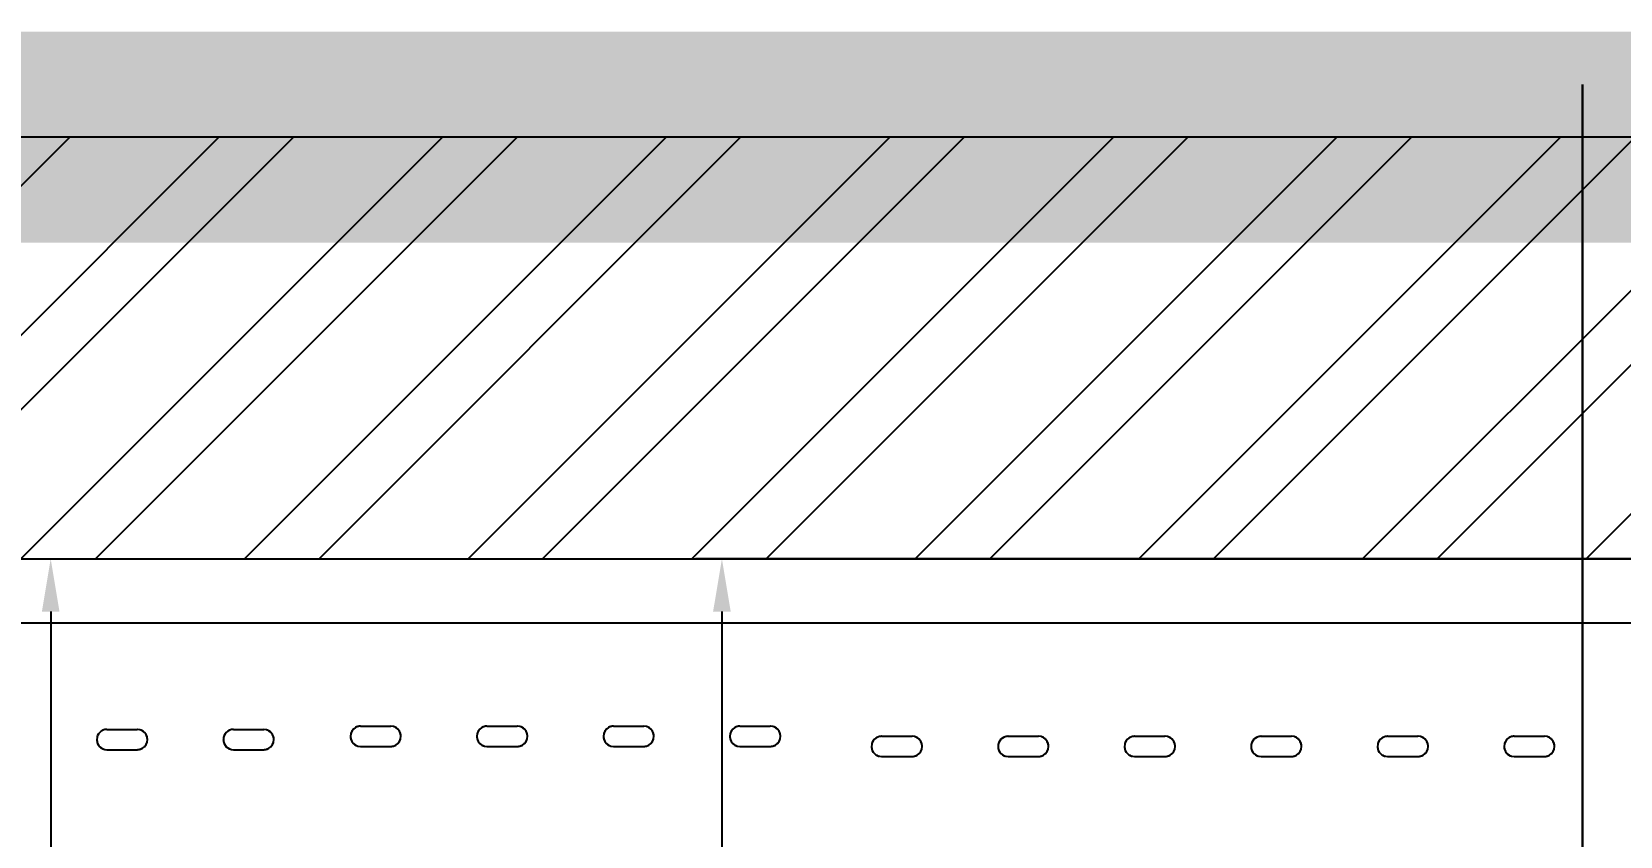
# Model space of a CAD drawing. Extents: x -2975 to 7327, y -1166 to 1029.
# Drawn here: x 477.5 to 552.8, y 904.6 to 942.7 of the extents above; entities that cross this region are included whole.
import ezdxf

# ---------------------------------------------------------------- set-up
doc = ezdxf.new("R2010")
doc.units = 0
doc.header["$PDMODE"] = 34
doc.linetypes.add('XR-Mince$0$Anchor Stor (Ground Floor Plan ) Xref$2$Retail Building ( Ground Floor ) Xref$0$HIDDEN', pattern=[0.375, 0.25, -0.125])
doc.linetypes.add('XR-Mince$0$LOWER LEVEL GROUND FLOOR$0$DASHDOT', pattern=[25.4, 12.7, -6.35, 0, -6.35])
doc.layers.add('13032-XPS-L02$0$P-DOMW-CPIP', color=41, linetype='13032-XPS-L02$0$CW', lineweight=30)
for name, color, linetype in [('E-TEXT-LIGHTING', 7, 'Continuous'), ('M-FIRE FIGHTING-2 INCH', 1, 'Continuous'), ('M-PLUMBING-HWS-0.75 INCH', 1, 'Continuous'), ('XR-Mince$0$D2-03-04 PLAN$0$A-SECT-004L', 8, 'Continuous'), ('XR-Mince$0$EQUIPMENT', 15, 'Continuous'), ('XR-Mince$0$EQUIPMENTS', 15, 'Continuous'), ('XR-Mince$0$fur dashed', 15, 'XR-Mince$0$Anchor Stor (Ground Floor Plan ) Xref$2$Retail Building ( Ground Floor ) Xref$0$HIDDEN'), ('XR-Mince$0$hatch-wall', 8, 'Continuous'), ('XR-Mince$0$lease line', 8, 'Continuous'), ('XR-Mince$0$TAXT', 8, 'Continuous')]:
    doc.layers.add(name, color=color, linetype=linetype)
doc.styles.add('13032-XPS-L02$0$SCG-LIN', font='romans.shx', dxfattribs={"width": 0.85, "height": 1})
doc.styles.get("Standard").update_dxf_attribs({"font": 'arial.ttf'})
doc.linetypes.add('13032-XPS-L02$0$CW', pattern='A,1802.16164,-237.768554,["CW",13032-XPS-L02$0$SCG-LIN,S=220,R=359.896463,X=0,Y=-113.722379],-710.206471,1790.857906', length=4540.994571)
doc.dimstyles.new('ISO-25', dxfattribs={"dimtxt": 10, "dimasz": 2.5, "dimexe": 1.25, "dimexo": 0.625, "dimtad": 0, "dimtxsty": 'Standard', "dimcen": 2.5, "dimadec": 0, "dimazin": 0, "dimtfac": 1, "dimtix": 1, "dimtmove": 0, "dimatfit": 3, "dimfxl": 1, "dimarcsym": 0})

# ---------------------------------------------------------------- blocks, each defined once
blk = doc.blocks.new('XR-Mince$0$A$C27630E02')
at = {"layer": 'XR-Mince$0$EQUIPMENT'}
for p, q in [((0, 1.2), (0, 0)), ((0.05057, 0.95258), (0.05057, 0.93818)), ((0.05057, 0.95258), (0.05057, 0.93818)), ((0.06017, 0.95258), (0.06017, 0.93818)), ((0.06017, 0.95258), (0.06017, 0.93818)), ((0.05057, 0.89258), (0.05057, 0.87818)), ((0.05057, 0.89258), (0.05057, 0.87818)), ((0.06017, 0.89258), (0.06017, 0.87818)), ((0.06017, 0.89258), (0.06017, 0.87818)), ((0.04902, 0.83233), (0.04902, 0.81793)), ((0.04902, 0.83233), (0.04902, 0.81793)), ((0.05862, 0.83233), (0.05862, 0.81793)), ((0.05862, 0.83233), (0.05862, 0.81793)), ((0.04902, 0.77233), (0.04902, 0.75793)), ((0.04902, 0.77233), (0.04902, 0.75793)), ((0.05862, 0.77233), (0.05862, 0.75793)), ((0.05862, 0.77233), (0.05862, 0.75793)), ((0.04902, 0.71233), (0.04902, 0.69793)), ((0.04902, 0.71233), (0.04902, 0.69793)), ((0.05862, 0.71233), (0.05862, 0.69793)), ((0.05862, 0.71233), (0.05862, 0.69793)), ((0.04902, 0.65233), (0.04902, 0.63793)), ((0.04902, 0.65233), (0.04902, 0.63793)), ((0.05862, 0.65233), (0.05862, 0.63793)), ((0.05862, 0.65233), (0.05862, 0.63793)), ((0.05382, 0.58513), (0.05382, 0.57073)), ((0.05382, 0.58513), (0.05382, 0.57073)), ((0.06342, 0.58513), (0.06342, 0.57073)), ((0.06342, 0.58513), (0.06342, 0.57073)), ((0.05382, 0.52513), (0.05382, 0.51073)), ((0.05382, 0.52513), (0.05382, 0.51073)), ((0.06342, 0.52513), (0.06342, 0.51073)), ((0.06342, 0.52513), (0.06342, 0.51073)), ((0.05382, 0.46513), (0.05382, 0.45073)), ((0.05382, 0.46513), (0.05382, 0.45073)), ((0.06342, 0.46513), (0.06342, 0.45073)), ((0.06342, 0.46513), (0.06342, 0.45073)), ((0.05382, 0.40513), (0.05382, 0.39073)), ((0.05382, 0.40513), (0.05382, 0.39073)), ((0.06342, 0.40513), (0.06342, 0.39073)), ((0.06342, 0.40513), (0.06342, 0.39073)), ((0.05382, 0.34513), (0.05382, 0.33073)), ((0.06342, 0.34513), (0.06342, 0.33073)), ((0.05382, 0.28513), (0.05382, 0.27073)), ((0.06342, 0.28513), (0.06342, 0.27073))]:
    blk.add_line(p, q, dxfattribs=at)
at = {"layer": 'XR-Mince$0$EQUIPMENT', "extrusion": (0, 0, -1)}
for centre, major_axis, start_param, end_param in [((0.05537, 0.95258), (0.00339, 0.00339), 3.926991, 7.068583), ((0.05537, 0.95258), (0.00339, 0.00339), 3.926991, 7.068583), ((0.05537, 0.93818), (0.00339, 0.00339), 0.785398, 3.926991), ((0.05537, 0.93818), (0.00339, 0.00339), 0.785398, 3.926991), ((0.05537, 0.89258), (0.00339, 0.00339), 3.926991, 7.068583), ((0.05537, 0.89258), (0.00339, 0.00339), 3.926991, 7.068583), ((0.05537, 0.87818), (0.00339, 0.00339), 0.785398, 3.926991), ((0.05537, 0.87818), (0.00339, 0.00339), 0.785398, 3.926991), ((0.05382, 0.83233), (-0.00339, 0.00339), 5.497787, 8.63938), ((0.05382, 0.83233), (-0.00339, 0.00339), 5.497787, 8.63938), ((0.05382, 0.81793), (-0.00339, 0.00339), 2.356194, 5.497787), ((0.05382, 0.81793), (-0.00339, 0.00339), 2.356194, 5.497787), ((0.05382, 0.77233), (-0.00339, 0.00339), 5.497787, 8.63938), ((0.05382, 0.77233), (-0.00339, 0.00339), 5.497787, 8.63938), ((0.05382, 0.75793), (0.00339, 0.00339), 0.785398, 3.926991), ((0.05382, 0.75793), (0.00339, 0.00339), 0.785398, 3.926991), ((0.05382, 0.71233), (-0.00339, 0.00339), 5.497787, 8.63938), ((0.05382, 0.71233), (-0.00339, 0.00339), 5.497787, 8.63938), ((0.05382, 0.69793), (-0.00339, 0.00339), 2.356194, 5.497787), ((0.05382, 0.69793), (-0.00339, 0.00339), 2.356194, 5.497787), ((0.05382, 0.65233), (-0.00339, 0.00339), 5.497787, 8.63938), ((0.05382, 0.65233), (-0.00339, 0.00339), 5.497787, 8.63938), ((0.05382, 0.63793), (-0.00339, 0.00339), 2.356194, 5.497787), ((0.05382, 0.63793), (-0.00339, 0.00339), 2.356194, 5.497787), ((0.05862, 0.58513), (0.00339, 0.00339), 3.926991, 7.068583), ((0.05862, 0.58513), (0.00339, 0.00339), 3.926991, 7.068583), ((0.05862, 0.57073), (0.00339, 0.00339), 0.785398, 3.926991), ((0.05862, 0.57073), (0.00339, 0.00339), 0.785398, 3.926991), ((0.05862, 0.52513), (0.00339, 0.00339), 3.926991, 7.068583), ((0.05862, 0.52513), (0.00339, 0.00339), 3.926991, 7.068583), ((0.05862, 0.51073), (-0.00339, 0.00339), 2.356194, 5.497787), ((0.05862, 0.51073), (-0.00339, 0.00339), 2.356194, 5.497787), ((0.05862, 0.46513), (0.00339, 0.00339), 3.926991, 7.068583), ((0.05862, 0.46513), (0.00339, 0.00339), 3.926991, 7.068583), ((0.05862, 0.45073), (-0.00339, 0.00339), 2.356194, 5.497787), ((0.05862, 0.45073), (-0.00339, 0.00339), 2.356194, 5.497787), ((0.05862, 0.40513), (0.00339, 0.00339), 3.926991, 7.068583), ((0.05862, 0.40513), (0.00339, 0.00339), 3.926991, 7.068583), ((0.05862, 0.39073), (0.00339, 0.00339), 0.785398, 3.926991), ((0.05862, 0.39073), (0.00339, 0.00339), 0.785398, 3.926991), ((0.05862, 0.34513), (0.00339, 0.00339), 3.926991, 7.068583), ((0.05862, 0.33073), (0.00339, 0.00339), 0.785398, 3.926991), ((0.05862, 0.28513), (-0.00339, 0.00339), 5.497787, 8.63938), ((0.05862, 0.27073), (-0.00339, 0.00339), 2.356194, 5.497787)]:
    blk.add_ellipse(centre, major_axis=major_axis, ratio=1, start_param=start_param, end_param=end_param, dxfattribs=at)
blk = doc.blocks.new('XR-Mince$0$Equipment')
at = {"layer": 'XR-Mince$0$EQUIPMENTS', "linetype": 'ByBlock', "xscale": -99.99999999999997, "yscale": 99.99999999999997, "zscale": 100, "rotation": 89.99999999999905}
blk.add_blockref('XR-Mince$0$A$C27630E02', (576.287, 914.677, 0), dxfattribs=at)
blk = doc.blocks.new('XR-Mince')
at = {"layer": 'XR-Mince$0$hatch-wall', "ltscale": 100}
h = blk.add_hatch(dxfattribs=at)
h.set_pattern_fill('ANSI32', color=256, scale=20, style=0)
h.set_pattern_definition([(45, (8569.7315, 21091.42), (-5.3033009, 5.3033009), []), (45, (8573.267, 21091.42), (-5.3033009, 5.3033009), [])])
h.paths.add_polyline_path([(826.027, 917.714), (826.027, 937.714), (-54.973, 937.714), (-54.973, 937.714), (-74.973, 937.714), (-74.973, -352.286), (-97.473, -352.286), (-97.473, -372.286), (-74.973, -372.286), (-54.973, -372.286), (75.027, -372.286), (75.027, 352.714), (55.027, 352.714), (55.027, -352.286), (-54.973, -352.286), (-55.237, 352.629), (55.027, 352.629), (55.027, 372.629), (-54.973, 372.629), (-54.973, 917.714)])
h.paths.add_polyline_path([(946.027, 874.364), (966.027, 874.364), (975.027, 874.364), (975.027, 894.364), (966.027, 894.364), (966.027, 937.714), (946.027, 937.714)])
at = {"layer": 'XR-Mince$0$D2-03-04 PLAN$0$A-SECT-004L', "ltscale": 0.25}
for p, q in [((846.027, 937.714), (-74.973, 937.714)), ((846.027, 937.714), (-74.973, 937.714)), ((-54.973, 917.714), (826.027, 917.714)), ((-54.973, 917.714), (826.027, 917.714))]:
    blk.add_line(p, q, dxfattribs=at)
at = {"layer": 'XR-Mince$0$fur dashed'}
for p, q in [((456.287, 914.677, 0), (576.287, 914.677, 0)), ((481.028, 909.62, 0), (482.468, 909.62, 0)), ((481.028, 909.62, 0), (482.468, 909.62, 0)), ((487.028, 909.62, 0), (488.468, 909.62, 0)), ((487.028, 909.62, 0), (488.468, 909.62, 0)), ((493.054, 909.775, 0), (494.494, 909.775, 0)), ((493.054, 909.775, 0), (494.494, 909.775, 0)), ((499.054, 909.775, 0), (500.494, 909.775, 0)), ((499.054, 909.775, 0), (500.494, 909.775, 0)), ((505.054, 909.775, 0), (506.494, 909.775, 0)), ((505.054, 909.775, 0), (506.494, 909.775, 0)), ((511.054, 909.775, 0), (512.494, 909.775, 0)), ((511.054, 909.775, 0), (512.494, 909.775, 0)), ((481.028, 908.66, 0), (482.468, 908.66, 0)), ((481.028, 908.66, 0), (482.468, 908.66, 0)), ((487.028, 908.66, 0), (488.468, 908.66, 0)), ((487.028, 908.66, 0), (488.468, 908.66, 0)), ((493.054, 908.815, 0), (494.494, 908.815, 0)), ((493.054, 908.815, 0), (494.494, 908.815, 0)), ((499.054, 908.815, 0), (500.494, 908.815, 0)), ((499.054, 908.815, 0), (500.494, 908.815, 0)), ((505.054, 908.815, 0), (506.494, 908.815, 0)), ((505.054, 908.815, 0), (506.494, 908.815, 0)), ((511.054, 908.815, 0), (512.494, 908.815, 0)), ((511.054, 908.815, 0), (512.494, 908.815, 0)), ((517.774, 909.295, 0), (519.214, 909.295, 0)), ((517.774, 909.295, 0), (519.214, 909.295, 0)), ((523.774, 909.295, 0), (525.214, 909.295, 0)), ((523.774, 909.295, 0), (525.214, 909.295, 0)), ((529.774, 909.295, 0), (531.214, 909.295, 0)), ((529.774, 909.295, 0), (531.214, 909.295, 0)), ((535.774, 909.295, 0), (537.214, 909.295, 0)), ((535.774, 909.295, 0), (537.214, 909.295, 0)), ((541.774, 909.295, 0), (543.214, 909.295, 0)), ((547.774, 909.295, 0), (549.214, 909.295, 0)), ((517.774, 908.335, 0), (519.214, 908.335, 0)), ((517.774, 908.335, 0), (519.214, 908.335, 0)), ((523.774, 908.335, 0), (525.214, 908.335, 0)), ((523.774, 908.335, 0), (525.214, 908.335, 0)), ((529.774, 908.335, 0), (531.214, 908.335, 0)), ((529.774, 908.335, 0), (531.214, 908.335, 0)), ((535.774, 908.335, 0), (537.214, 908.335, 0)), ((535.774, 908.335, 0), (537.214, 908.335, 0)), ((541.774, 908.335, 0), (543.214, 908.335, 0)), ((547.774, 908.335, 0), (549.214, 908.335, 0))]:
    blk.add_line(p, q, dxfattribs=at)
for centre, major_axis, start_param, end_param in [((481.028, 909.14, 0), (-0.339, -0.339), 3.926991, 7.068583), ((481.028, 909.14, 0), (-0.339, -0.339), 3.926991, 7.068583), ((482.468, 909.14, 0), (-0.339, -0.339), 0.785398, 3.926991), ((482.468, 909.14, 0), (-0.339, -0.339), 0.785398, 3.926991), ((487.028, 909.14, 0), (-0.339, -0.339), 3.926991, 7.068583), ((487.028, 909.14, 0), (-0.339, -0.339), 3.926991, 7.068583), ((488.468, 909.14, 0), (-0.339, -0.339), 0.785398, 3.926991), ((488.468, 909.14, 0), (-0.339, -0.339), 0.785398, 3.926991), ((493.054, 909.295, 0), (-0.339, 0.339), 5.497787, 8.63938), ((493.054, 909.295, 0), (-0.339, 0.339), 5.497787, 8.63938), ((494.494, 909.295, 0), (-0.339, 0.339), 2.356194, 5.497787), ((494.494, 909.295, 0), (-0.339, 0.339), 2.356194, 5.497787), ((499.054, 909.295, 0), (-0.339, 0.339), 5.497787, 8.63938), ((499.054, 909.295, 0), (-0.339, 0.339), 5.497787, 8.63938), ((500.494, 909.295, 0), (-0.339, -0.339), 0.785398, 3.926991), ((500.494, 909.295, 0), (-0.339, -0.339), 0.785398, 3.926991), ((505.054, 909.295, 0), (-0.339, 0.339), 5.497787, 8.63938), ((505.054, 909.295, 0), (-0.339, 0.339), 5.497787, 8.63938), ((506.494, 909.295, 0), (-0.339, 0.339), 2.356194, 5.497787), ((506.494, 909.295, 0), (-0.339, 0.339), 2.356194, 5.497787), ((511.054, 909.295, 0), (-0.339, 0.339), 5.497787, 8.63938), ((511.054, 909.295, 0), (-0.339, 0.339), 5.497787, 8.63938), ((512.494, 909.295, 0), (-0.339, 0.339), 2.356194, 5.497787), ((512.494, 909.295, 0), (-0.339, 0.339), 2.356194, 5.497787), ((517.774, 908.815, 0), (-0.339, -0.339), 3.926991, 7.068583), ((517.774, 908.815, 0), (-0.339, -0.339), 3.926991, 7.068583), ((519.214, 908.815, 0), (-0.339, -0.339), 0.785398, 3.926991), ((519.214, 908.815, 0), (-0.339, -0.339), 0.785398, 3.926991), ((523.774, 908.815, 0), (-0.339, -0.339), 3.926991, 7.068583), ((523.774, 908.815, 0), (-0.339, -0.339), 3.926991, 7.068583), ((525.214, 908.815, 0), (-0.339, 0.339), 2.356194, 5.497787), ((525.214, 908.815, 0), (-0.339, 0.339), 2.356194, 5.497787), ((529.774, 908.815, 0), (-0.339, -0.339), 3.926991, 7.068583), ((529.774, 908.815, 0), (-0.339, -0.339), 3.926991, 7.068583), ((531.214, 908.815, 0), (-0.339, 0.339), 2.356194, 5.497787), ((531.214, 908.815, 0), (-0.339, 0.339), 2.356194, 5.497787), ((535.774, 908.815, 0), (-0.339, -0.339), 3.926991, 7.068583), ((535.774, 908.815, 0), (-0.339, -0.339), 3.926991, 7.068583), ((537.214, 908.815, 0), (-0.339, -0.339), 0.785398, 3.926991), ((537.214, 908.815, 0), (-0.339, -0.339), 0.785398, 3.926991), ((541.774, 908.815, 0), (-0.339, -0.339), 3.926991, 7.068583), ((543.214, 908.815, 0), (-0.339, -0.339), 0.785398, 3.926991), ((547.774, 908.815, 0), (-0.339, 0.339), 5.497787, 8.63938), ((549.214, 908.815, 0), (-0.339, 0.339), 2.356194, 5.497787)]:
    blk.add_ellipse(centre, major_axis=major_axis, ratio=1, start_param=start_param, end_param=end_param, dxfattribs=at)
at = {"layer": 'XR-Mince$0$lease line', "linetype": 'XR-Mince$0$LOWER LEVEL GROUND FLOOR$0$DASHDOT', "ltscale": 0.5, "const_width": 10}
blk.add_lwpolyline([(-83.778, -1117.786), (-83.778, -352.286), (-74.973, -352.286), (-74.973, 937.714), (846.027, 937.715), (846.53, 894.314), (1185.027, 894.725), (1185.027, -1117.786), (-83.778, -1117.786)], dxfattribs=at)
at = {"layer": 'XR-Mince$0$TAXT'}
blk.add_blockref('XR-Mince$0$Equipment', (0, 0), dxfattribs=at)
blk = doc.blocks.new('*D79')
at = {"layer": 'Defpoints', "color": 0, "transparency": 16777216}
for p in [(510.197, 917.714), (561.631, 917.714), (501.368, 773.237)]:
    blk.add_point(p, dxfattribs=at)
at = {"layer": 'M-FIRE FIGHTING-2 INCH', "color": 0, "lineweight": -2, "transparency": 16777216}
for p, q in [((561.006, 917.714), (508.947, 917.714)), ((510.197, 915.214), (510.197, 866.397)), ((510.197, 775.737), (510.197, 824.554)), ((501.993, 773.237), (511.447, 773.237))]:
    blk.add_line(p, q, dxfattribs=at)
at = {"layer": 'M-FIRE FIGHTING-2 INCH', "color": 0, "transparency": 16777216}
for points in [[(509.78, 915.214), (510.614, 915.214), (510.197, 917.714)], [(509.78, 775.737), (510.614, 775.737), (510.197, 773.237)]]:
    blk.add_solid(points, dxfattribs=at)
at = {"layer": 'M-FIRE FIGHTING-2 INCH', "color": 0, "transparency": 16777216, "insert": (510.197, 845.476), "char_height": 10, "attachment_point": 5, "rotation": 90}
blk.add_mtext('144,48', dxfattribs=at)
blk = doc.blocks.new('*D80')
at = {"layer": 'Defpoints', "color": 0, "transparency": 16777216}
for p in [(378.461, 917.714), (478.36, 917.714), (486.522, 773.237)]:
    blk.add_point(p, dxfattribs=at)
at = {"layer": 'M-FIRE FIGHTING-2 INCH', "color": 0, "lineweight": -2, "transparency": 16777216}
for p, q in [((379.086, 917.714), (479.61, 917.714)), ((478.36, 915.214), (478.36, 866.397)), ((478.36, 775.737), (478.36, 824.554)), ((485.897, 773.237), (477.11, 773.237))]:
    blk.add_line(p, q, dxfattribs=at)
at = {"layer": 'M-FIRE FIGHTING-2 INCH', "color": 0, "transparency": 16777216}
for points in [[(477.943, 915.214), (478.776, 915.214), (478.36, 917.714)], [(477.943, 775.737), (478.776, 775.737), (478.36, 773.237)]]:
    blk.add_solid(points, dxfattribs=at)
at = {"layer": 'M-FIRE FIGHTING-2 INCH', "color": 0, "transparency": 16777216, "insert": (478.36, 845.476), "char_height": 10, "attachment_point": 5, "rotation": 90}
blk.add_mtext('144,48', dxfattribs=at)
blk = doc.blocks.new('A$C43130899')
at = {"layer": '13032-XPS-L02$0$P-DOMW-CPIP', "color": 7}
blk.add_line((4486.6, -4159.9), (5050, -4159.9), dxfattribs=at)

msp = doc.modelspace()

# ---------------------------------------------------------------- block references
at = {"layer": 'E-TEXT-LIGHTING'}
msp.add_blockref('XR-Mince', (0, 0), dxfattribs=at)

# ---------------------------------------------------------------- next in the draw order: block references
at = {"layer": 'M-PLUMBING-HWS-0.75 INCH', "xscale": 0.1, "yscale": 0.1, "zscale": 0.1, "rotation": 90}
msp.add_blockref('A$C43130899', (135.027, 435.214), dxfattribs=at)

# ---------------------------------------------------------------- next in the draw order: dimensions: what is measured, and where the dimension line sits
at = {"layer": 'M-FIRE FIGHTING-2 INCH', "color": 32, "true_color": 0xcd6928}
for base, p1, p2, picture, middle in [((478.36, 917.714), (486.522, 773.237), (378.461, 917.714), '*D80', (478.36, 845.476)), ((510.197, 917.714), (501.368, 773.237), (561.631, 917.714), '*D79', (510.197, 845.476))]:
    dim = msp.add_linear_dim(base=base, p1=p1, p2=p2, angle=90, dimstyle='ISO-25', dxfattribs=at)
    dim.commit()
    dim.dimension.update_dxf_attribs({"geometry": picture, "text_midpoint": middle})

doc.saveas('drawing.dxf')
